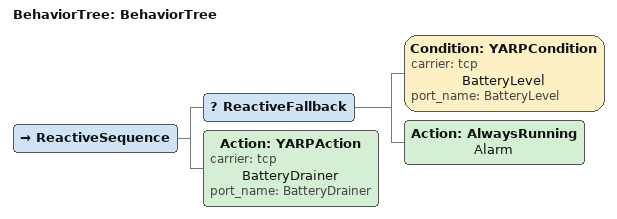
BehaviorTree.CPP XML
<?xml version="1.0"?>
<root main_tree_to_execute="BehaviorTree">
    <BehaviorTree ID="BehaviorTree">
        <ReactiveSequence>
            <ReactiveFallback>
                <Condition ID="YARPCondition" carrier="tcp" name="BatteryLevel" port_name="BatteryLevel"/>
                <Action ID="AlwaysRunning" name="Alarm"/>
            </ReactiveFallback>
            <Action ID="YARPAction" carrier="tcp" name="BatteryDrainer" port_name="BatteryDrainer"/>
        </ReactiveSequence>
    </BehaviorTree>
</root>
